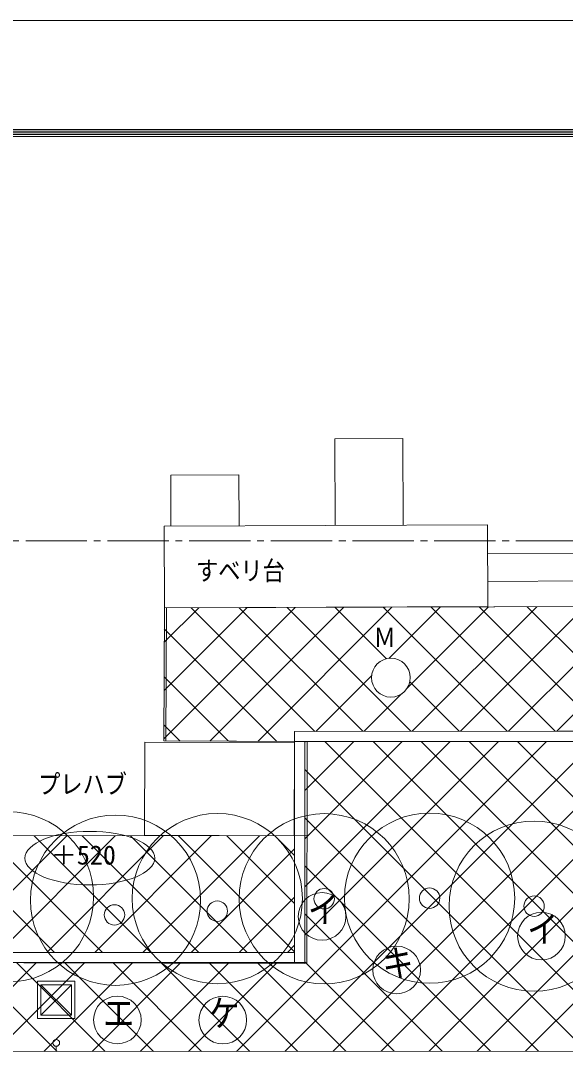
# Model space of a CAD drawing. Units: millimetres, scale not verified. Extents: x -42050 to 42050, y -29700 to 29700.
# Drawn here: x -22710 to -14708, y 14559 to 29700 of the extents above; entities that cross this region are included whole.
import ezdxf
from ezdxf.enums import TextEntityAlignment as Align

# ---------------------------------------------------------------- set-up
doc = ezdxf.new("R2010")
doc.units = ezdxf.units.MM
doc.header["$LTSCALE"] = 100
doc.linetypes.add('CHAIN2', pattern=[12, 9, -1, 1, -1])
for name, color, linetype, lineweight in [('0-1_1-A_HATTI', 6, 'Continuous', 18), ('0-5_1-F_MOJI', 4, 'Continuous', 18), ('0-7_1-H_SIAGE', 7, 'Continuous', 18), ('0-8_1-I_SUNPO', 6, 'Continuous', 18), ('2-E_HOJO', 9, 'Continuous', 18)]:
    doc.layers.add(name, color=color, linetype=linetype, lineweight=lineweight)
doc.styles.add('ＭＳ ゴシック', font='')
doc.styles.get('ＭＳ ゴシック').set_extended_font_data('MS Gothic')

msp = doc.modelspace()

# ---------------------------------------------------------------- linework, layer by layer
at = {"layer": '0-1_1-A_HATTI'}
for p, q in [((-17093.6, 23562.2), (-18093.6, 23558.1)), ((-18088.4, 22282.9), (-18093.6, 23558.1)), ((-17093.6, 23562.2), (-17088.4, 22287)), ((-19504, 23028.9), (-20504, 23024.8)), ((-20500.9, 22273), (-20504, 23024.8)), ((-19504, 23028.9), (-19500.9, 22277)), ((-20602.9, 22272.5), (-15850.1, 22292.1)), ((-20602.9, 22272.5), (-20598, 21072.5)), ((-15850.1, 22292.1), (-15845.1, 21092.1)), ((-12951.1, 21884.6), (-15848.4, 21872.7)), ((-12949.4, 21474.6), (-15846.7, 21462.6)), ((-20606, 19148), (-18675.2, 21078.8)), ((-20603, 19858.1), (-19384.7, 21076.5)), ((-20600.1, 20568.2), (-20094.1, 21074.2)), ((-15845.1, 21092.1), (-20598, 21072.5)), ((-18388.8, 19260.1), (-20202.5, 21073.9)), ((-19931.3, 19115.6), (-17965.8, 21081.1)), ((-17682.2, 19260.7), (-19497.7, 21076.2)), ((-19227.4, 19112.5), (-17256.4, 21083.4)), ((-16975.7, 19261.2), (-18792.9, 21078.4)), ((-17333.3, 20326), (-18088.1, 21080.7)), ((-15562.5, 19262.3), (-17383.3, 21083)), ((-17302.3, 20330.5), (-16547, 21085.7)), ((-17031.8, 19893.8), (-15837.5, 21088)), ((-16957.3, 19261.2), (-15128.2, 21090.4)), ((-14856, 19262.8), (-16678.4, 21085.3)), ((-16249.7, 19261.8), (-14418.7, 21092.7)), ((-14149.4, 19263.3), (-15973.6, 21087.6)), ((-15542, 19262.3), (-13709.3, 21095)), ((-13442.8, 19263.9), (-15268.8, 21089.9)), ((-14834.3, 19262.8), (-12999.9, 21097.3)), ((-18947, 19111.2), (-20599.2, 20763.5)), ((-15294.5, 14560), (-8984.8, 20869.8)), ((-19657.3, 19114.4), (-20602.2, 20059.3)), ((-18372.6, 19260.2), (-17552.6, 20080.2)), ((-16269.1, 19261.7), (-16993.3, 19986)), ((-17664.9, 19260.7), (-17115.9, 19809.7)), ((-20367.6, 19117.6), (-20605.2, 19355.2)), ((-10922.7, 19265.7), (-18686.5, 19259.9)), ((-18686.5, 19259.9), (-18686.5, 17669.2)), ((-19537.6, 14559.5), (-14984.5, 19112.7)), ((-18830.4, 14559.7), (-14276.9, 19113.2)), ((-10860.4, 19115.8), (-18536.5, 19110)), ((-18536.5, 19110), (-18536.5, 17669.7)), ((-18536.3, 16268), (-15692.1, 19112.2)), ((-18535.7, 16975.8), (-16399.8, 19111.6)), ((-18535, 17683.5), (-17107.4, 19111.1)), ((-18534.4, 18391.2), (-17815, 19110.6)), ((-18533.8, 19098.9), (-18522.7, 19110)), ((-13688.9, 14560.3), (-18239, 19110.2)), ((-18123.2, 14559.7), (-13569.2, 19113.8)), ((-12981.9, 14560.3), (-17532.4, 19110.8)), ((-17416, 14559.8), (-12861.6, 19114.3)), ((-12274.9, 14560.4), (-16825.8, 19111.3)), ((-16708.9, 14559.9), (-12153.9, 19114.8)), ((-11567.8, 14560.5), (-16119.2, 19111.8)), ((-16001.7, 14560), (-11446.3, 19115.4)), ((-10860.8, 14560.6), (-15412.6, 19112.4)), ((-14395.9, 14560.2), (-18534.1, 18698.4)), ((-15103, 14560.1), (-18534.7, 17991.9)), ((-22212.9, 16013.1), (-23925.5, 17725.8)), ((-23740.9, 16013.1), (-22029, 17725.1)), ((-21505.8, 16013.1), (-23218.1, 17725.5)), ((-23033.7, 16013.1), (-21322.1, 17724.8)), ((-20798.7, 16013.1), (-22510.8, 17725.2)), ((-22326.7, 16013.1), (-20615.3, 17724.5)), ((-20091.6, 16013.1), (-21803.4, 17725)), ((-21619.5, 16013.1), (-19908.5, 17724.2)), ((-19384.5, 16013.1), (-21096, 17724.7)), ((-20912.5, 16013.1), (-19201.6, 17724)), ((-18686.5, 16022.3), (-20388.6, 17724.4)), ((-18686.2, 16729.1), (-19681.3, 17724.2)), ((-18686, 17436), (-18973.9, 17723.9)), ((-20205.3, 16013.1), (-18685.9, 17532.6)), ((-15810, 14560), (-18535.4, 17285.4)), ((-19498.2, 16013.1), (-18686.2, 16825.2)), ((-16517, 14559.9), (-18536, 16578.9)), ((-18791.1, 16013.1), (-18686.5, 16117.8)), ((-18686.5, 16069.2), (-18687, 15863.2)), ((-18536.5, 16069.7), (-18536.5, 15863.2)), ((-24882.7, 15863.2), (-18536.5, 15863.2)), ((-23780.8, 14559.1), (-22482.2, 15857.7)), ((-22173.2, 14559.3), (-23474, 15860.1)), ((-23073.6, 14559.2), (-21776.8, 15856)), ((-21466.2, 14559.3), (-22765.2, 15858.4)), ((-22366.4, 14559.2), (-21071.4, 15854.2)), ((-20759.2, 14559.4), (-22056.3, 15856.6)), ((-21659.2, 14559.3), (-20366, 15852.5)), ((-20052.1, 14559.5), (-21347.5, 15854.9)), ((-20952, 14559.4), (-19660.7, 15850.7)), ((-19345.1, 14559.6), (-20638.7, 15853.1)), ((-20244.8, 14559.5), (-18955.3, 15849)), ((-18638.1, 14559.7), (-19929.8, 15851.4)), ((-17931.1, 14559.8), (-19221, 15849.7)), ((-17224, 14559.8), (-18536.7, 15872.4)), ((-22412.6, 15538.8), (-21962.6, 15090.5)), ((-21962.6, 15538.8), (-22412.6, 15090.5))]:
    msp.add_line(p, q, dxfattribs=at)
for points in [[(-10922.7, 22054.7), (-10918.7, 21104), (-20567.2, 21072.6), (-20575.4, 19118.7), (-18503, 19110), (-18505.9, 15848), (-24698.8, 15863.2), (-24702, 14860.5), (-33213.5, 14860.5), (-33211.6, 17729.2), (-18504.6, 17723.7)], [(-2337.1, 16258.9), (-2337, 14561.6), (-24732.7, 14558.9), (-24732.5, 15863.2), (-18536.7, 15848), (-18533.8, 19110), (-10860.4, 19115.8), (-9588.7, 20389.7), (-9588.7, 20869.8), (1321.9, 20870.9), (2291.8, 22060.1), (3293.7, 22060.1), (1376, 19708.9), (-2337.6, 19708.4), (-2337.4, 18058.9)]]:
    msp.add_lwpolyline(points, dxfattribs=at)
for points in [[(-20598, 21072.5), (-20606.2, 19118.7), (-18686.5, 19110), (-18685.9, 19259.9), (-10922.7, 19265.7), (-9738.7, 20451.7), (-9738.7, 21019.6), (1250.7, 21020.9), (2098.3, 22060.1), (-10922.7, 22054.7), (-10922.7, 21104)], [(-18685.9, 17723.8), (-33242.4, 17729.2), (-33244.3, 14860.5), (-24882.7, 14860.5), (-24882.7, 16013.1), (-18686.5, 16013.1)], [(-21912.6, 15040.5), (-22462.6, 15040.5), (-22462.6, 15588.8), (-21912.6, 15588.8)], [(-21962.6, 15090.5), (-22412.6, 15090.5), (-22412.6, 15538.8), (-21962.6, 15538.8)]]:
    msp.add_lwpolyline(points, close=True, dxfattribs=at)
msp.add_circle((-17270.7, 20048.6), 285, dxfattribs=at)
at = {"layer": '0-5_1-F_MOJI'}
for p, q in [((-39125, 28100), (39125, 28100)), ((-39100, 28075), (39100, 28075)), ((-39075, 28050), (39075, 28050)), ((39050, 28025), (-39075, 28025)), ((-39025, 28000), (39025, 28000)), ((-18536.5, 19110), (-18686.5, 19110))]:
    msp.add_line(p, q, dxfattribs=at)
for centre in [(-18282.1, 16542.5), (-15059.7, 16252.8), (-17186, 15755.1), (-21288.5, 15020.6), (-19739.7, 15018.8)]:
    msp.add_circle(centre, 350, dxfattribs=at)
msp.add_ellipse((-21693.2, 17397.3), major_axis=(953.1, 0), ratio=0.411991, dxfattribs=at)
at = {"layer": '0-7_1-H_SIAGE'}
for p, q in [((-20892.2, 17733.4), (-20886.5, 19099.1)), ((-18686.5, 19089.9), (-20886.5, 19099.1)), ((-18686.5, 19089.9), (-18692.2, 17724.2)), ((-18536.5, 19110), (-18533.8, 15848)), ((-18692.2, 17724.2), (-20892.2, 17733.4)), ((-22187, 14558.9), (-22187, 14634)), ((-22186.9, 14558.8), (-22186.9, 14633.8))]:
    msp.add_line(p, q, dxfattribs=at)
at = {"layer": '0-7_1-H_SIAGE', "linetype": 'CHAIN2'}
msp.add_lwpolyline([(16299.9, 1841.5), (21464.9, 22059.9), (-33487.5, 22060.3)], dxfattribs=at)
at = {"layer": '0-7_1-H_SIAGE'}
for centre in [(-22187, 14684), (-22186.9, 14683.8)]:
    msp.add_circle(centre, 50, dxfattribs=at)
at = {"layer": '0-8_1-I_SUNPO'}
for centre, radius in [((-22888.7, 16830.3), 1250), ((-21315.2, 16779.2), 1250), ((-19820.5, 16802.9), 1250), ((-18251, 16801.2), 1250), ((-16702.4, 16809.3), 1250), ((-15167.2, 16692.7), 1250), ((-16702.4, 16809.3), 150), ((-18251, 16801.2), 150), ((-15167.2, 16692.7), 150), ((-21331.1, 16564), 150), ((-19820.5, 16619.1), 150)]:
    msp.add_circle(centre, radius, dxfattribs=at)
at = {"layer": '2-E_HOJO'}
msp.add_lwpolyline([(-42050, -29700), (42050, -29700), (42050, 29700), (-42050, 29700)], close=True, dxfattribs=at)

# ---------------------------------------------------------------- texts
at = {"layer": '0-1_1-A_HATTI', "style": 'ＭＳ ゴシック', "width": 0.85}
for s, p in [('すベリ台', (-20134, 21394.9)), ('Ｍ', (-17525.2, 20416.9)), ('プレハブ', (-22452.6, 18259.6))]:
    msp.add_text(s, height=281.5, dxfattribs=at).set_placement(p, align=Align.BOTTOM_LEFT)
at = {"layer": '0-5_1-F_MOJI', "style": 'ＭＳ ゴシック'}
msp.add_text('＋520', height=281.5, dxfattribs=at).set_placement((-22268.6, 17218.4), align=Align.BOTTOM_LEFT)
at = {"layer": '0-5_1-F_MOJI', "style": 'ＭＳ ゴシック', "width": 0.85}
for s, p in [('イ', (-18491.8, 16328.5)), ('イ', (-15269.4, 16038.7)), ('キ', (-17395.8, 15541)), ('ケ', (-19949.5, 14804.8)), ('エ', (-21498.2, 14806.6))]:
    msp.add_text(s, height=394.8, dxfattribs=at).set_placement(p, align=Align.BOTTOM_LEFT)

doc.saveas('drawing.dxf')
